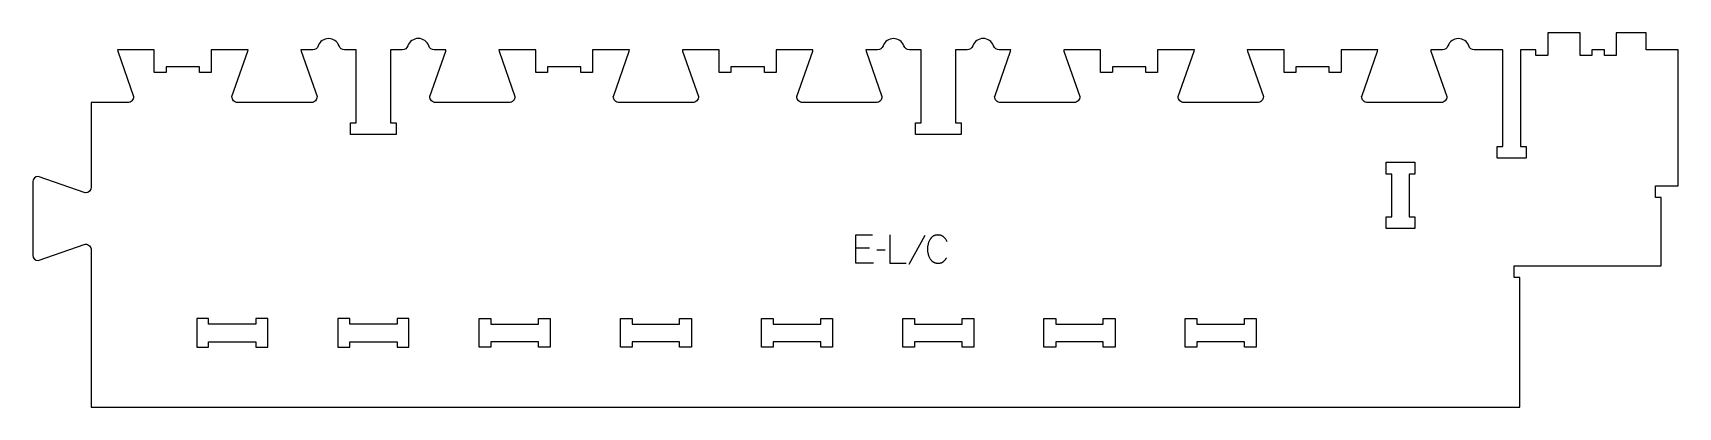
# Model space of a CAD drawing. Extents: x -870 to 878, y -183 to 215.
import ezdxf

# ---------------------------------------------------------------- set-up
doc = ezdxf.new("R2010")
doc.units = 0
for name, color, linetype in [('1_ANYTOOL_1MMDEEP_LABELS_S', 2, 'CONTINUOUS'), ('3_ANYTOOL_CUTTHROUGH_INSID', 4, 'CONTINUOUS'), ('4_ANYTOOL_CUTTHROUGH_OUTSI', 5, 'CONTINUOUS')]:
    doc.layers.add(name, color=color, linetype=linetype)

msp = doc.modelspace()

# ---------------------------------------------------------------- linework, layer by layer
at = {"layer": '1_ANYTOOL_1MMDEEP_LABELS_S'}
for p, q in [((18.8, -13.8), (4.2, -13.8)), ((35.3, -16), (26.5, -16)), ((77.7, -0.3), (60.5, -31.1))]:
    msp.add_line(p, q, dxfattribs=at)
for points in [[(23.1, -29.8), (4.2, -29.8), (4.2, 0.2), (22, 0.2)], [(40.5, 0.2), (40.5, -29.8), (57.6, -29.8)]]:
    msp.add_lwpolyline(points, dxfattribs=at)
msp.add_lwpolyline([(101.3, -7.3, 0.131103), (97.5, -2), (97.4, -1.9), (97.2, -1.7), (97.1, -1.6), (96.9, -1.5), (96.7, -1.4), (96.6, -1.3), (96.4, -1.2), (96.2, -1.1), (96.1, -1), (95.9, -0.9), (95.7, -0.8), (95.5, -0.7), (95.3, -0.6), (95.2, -0.5), (95, -0.5), (94.8, -0.4), (94.6, -0.3), (94.4, -0.3), (94.2, -0.2), (94, -0.1), (93.8, -0.1), (93.6, -0.1), (93.4, 0), (93.2, 0), (93, 0.1), (92.8, 0.1), (92.6, 0.1), (92.3, 0.1), (92.1, 0.1), (91.9, 0.1), (91.7, 0.2), (91.5, 0.2), (91.1, 0.1), (90.8, 0.1), (90.4, 0.1), (90.1, 0.1), (89.8, 0), (89.5, 0), (89.2, -0.1), (88.9, -0.1), (88.6, -0.2), (88.3, -0.3), (88, -0.4), (87.7, -0.5), (87.4, -0.6), (87.3, -0.7), (87.1, -0.7), (87, -0.8), (86.9, -0.9), (86.7, -1), (86.6, -1), (86.5, -1.1), (86.3, -1.2), (86.2, -1.3), (86.1, -1.3), (86, -1.4), (85.8, -1.5), (85.6, -1.7), (85.4, -1.9), (85.1, -2.1), (84.9, -2.3), (84.7, -2.5), (84.5, -2.7), (84.3, -3), (84.1, -3.2), (83.9, -3.5), (83.7, -3.7), (83.5, -4), (83.3, -4.3), (83.1, -4.6), (82.8, -5.1), (82.5, -5.7), (82.2, -6.3), (81.9, -7), (81.6, -7.6), (81.4, -8.2), (81.2, -8.8), (81, -9.5), (80.9, -10.1), (80.7, -10.8), (80.6, -11.4), (80.5, -12.1), (80.4, -12.8), (80.4, -13.5), (80.3, -14.1), (80.3, -14.8), (80.3, -15.5), (80.4, -16.2), (80.4, -16.9), (80.5, -17.6), (80.6, -18.3), (80.7, -18.9), (80.9, -19.6), (81, -20.2), (81.2, -20.9), (81.4, -21.5), (81.7, -22.1), (81.9, -22.8), (82.2, -23.4), (82.5, -24), (82.8, -24.6), (83.1, -25.2), (83.3, -25.5), (83.5, -25.7), (83.7, -26), (83.9, -26.3), (84.1, -26.5), (84.3, -26.8), (84.5, -27), (84.8, -27.2), (85, -27.4), (85.2, -27.6), (85.5, -27.8), (85.7, -28), (85.8, -28.1), (86, -28.2), (86.1, -28.3), (86.2, -28.4), (86.3, -28.4), (86.5, -28.5), (86.6, -28.6), (86.7, -28.7), (87, -28.8), (87.3, -29), (87.6, -29.1), (87.9, -29.2), (88.2, -29.3), (88.5, -29.4), (88.8, -29.5), (89.1, -29.6), (89.4, -29.6), (89.7, -29.7), (90.1, -29.7), (90.4, -29.8), (90.7, -29.8), (91.1, -29.8), (91.4, -29.8), (91.8, -29.8), (92.2, -29.8), (92.6, -29.8), (92.7, -29.8), (92.9, -29.8), (93.1, -29.8), (93.3, -29.7), (93.5, -29.7), (93.6, -29.7), (93.8, -29.7), (94, -29.6), (94.2, -29.6), (94.3, -29.5), (94.5, -29.5), (94.7, -29.4), (94.8, -29.4), (95, -29.3), (95.1, -29.3), (95.3, -29.2), (95.4, -29.1), (95.6, -29.1), (95.8, -29), (95.9, -28.9), (96, -28.9), (96.2, -28.8), (96.3, -28.7), (96.5, -28.6), (96.6, -28.5), (96.8, -28.4), (96.9, -28.3), (97, -28.2), (97.3, -28), (97.6, -27.8), (97.8, -27.6), (98.1, -27.3), (98.3, -27.1), (98.5, -26.9), (98.8, -26.6), (99, -26.4), (99.2, -26.1), (99.4, -25.8), (99.7, -25.5), (99.9, -25.2), (100.1, -24.9), (100.3, -24.6), (100.4, -24.3), (100.6, -24)], format="xyb", dxfattribs=at)
at = {"layer": '3_ANYTOOL_CUTTHROUGH_INSID'}
for points in [[(567.6, 6.9), (567.6, 19.4), (573.6, 19.4), (573.6, 64.9), (567.6, 64.9), (567.6, 77.4), (598.1, 77.4), (598.1, 64.9), (592.1, 64.9), (592.1, 19.4), (598.1, 19.4), (598.1, 6.9)], [(-632.9, -94.7), (-683.4, -94.7), (-683.4, -88.7), (-695.9, -88.7), (-695.9, -119.2), (-683.4, -119.2), (-683.4, -113.2), (-632.9, -113.2), (-632.9, -119.2), (-620.4, -119.2), (-620.4, -88.7), (-632.9, -88.7)], [(-533.4, -94.7), (-533.4, -88.7), (-545.9, -88.7), (-545.9, -119.2), (-533.4, -119.2), (-533.4, -113.2), (-482.9, -113.2), (-482.9, -119.2), (-470.4, -119.2), (-470.4, -88.7), (-482.9, -88.7), (-482.9, -94.7)], [(-383.4, -94.7), (-332.9, -94.7), (-332.9, -88.7), (-320.4, -88.7), (-320.4, -119.2), (-332.9, -119.2), (-332.9, -113.2), (-383.4, -113.2), (-383.4, -119.2), (-395.9, -119.2), (-395.9, -88.7), (-383.4, -88.7)], [(-182.9, -94.7), (-182.9, -88.7), (-170.4, -88.7), (-170.4, -119.2), (-182.9, -119.2), (-182.9, -113.2), (-233.4, -113.2), (-233.4, -119.2), (-245.9, -119.2), (-245.9, -88.7), (-233.4, -88.7), (-233.4, -94.7)], [(-32.9, -94.7), (-32.9, -88.7), (-20.4, -88.7), (-20.4, -119.2), (-32.9, -119.2), (-32.9, -113.2), (-83.4, -113.2), (-83.4, -119.2), (-95.9, -119.2), (-95.9, -88.7), (-83.4, -88.7), (-83.4, -94.7)], [(117.1, -94.7), (117.1, -88.7), (129.6, -88.7), (129.6, -119.2), (117.1, -119.2), (117.1, -113.2), (66.6, -113.2), (66.6, -119.2), (54.1, -119.2), (54.1, -88.7), (66.6, -88.7), (66.6, -94.7)], [(267.1, -94.7), (267.1, -88.7), (279.6, -88.7), (279.6, -119.2), (267.1, -119.2), (267.1, -113.2), (216.6, -113.2), (216.6, -119.2), (204.1, -119.2), (204.1, -88.7), (216.6, -88.7), (216.6, -94.7)], [(417.1, -94.7), (417.1, -88.7), (429.6, -88.7), (429.6, -119.2), (417.1, -119.2), (417.1, -113.2), (366.6, -113.2), (366.6, -119.2), (354.1, -119.2), (354.1, -88.7), (366.6, -88.7), (366.6, -94.7)]]:
    msp.add_lwpolyline(points, close=True, dxfattribs=at)
at = {"layer": '4_ANYTOOL_CUTTHROUGH_OUTSI'}
msp.add_lwpolyline([(-526.4, 196.8), (-538.8, 196.8, -0.317837), (-544.7, 201, 0.707107), (-566.8, 201, -0.317837), (-572.7, 196.8), (-585.1, 196.8), (-584.9, 195.4), (-568, 147.1), (-568, 147.1, -0.414214), (-574.2, 140.8), (-652.2, 140.8, -0.414214), (-658.5, 147.1), (-658.4, 147.1), (-641.6, 195.4), (-641.3, 196.8), (-680.4, 196.8), (-680.4, 173.1, -0.414214), (-680.7, 172.8), (-692.7, 172.8, -0.414214), (-692.9, 173.1), (-692.9, 178.8), (-728.4, 178.8), (-728.4, 173.1, -0.414214), (-728.7, 172.8), (-740.7, 172.8, -0.414214), (-740.9, 173.1), (-740.9, 196.8), (-780, 196.8), (-779.8, 195.4), (-762.9, 147.1), (-762.9, 147.1, -0.414214), (-769.1, 140.8), (-807.9, 140.8), (-807.9, 51.1, -0.411451), (-814.1, 44.9), (-814.2, 44.9), (-864.2, 62.4, 0.412073), (-869.9, 56.6), (-869.9, -21.4, 0.412073), (-864.2, -27.1), (-814.2, -9.6), (-814.1, -9.6, -0.414214), (-807.9, -15.9), (-807.9, -182.7), (709.6, -182.7), (709.6, -45.2), (703.9, -45.2, -0.414214), (703.6, -44.9), (703.6, -32.9, -0.414214), (703.9, -32.7), (859.6, -32.7), (859.6, 39.8), (853.9, 39.8, -0.414214), (853.6, 40.1), (853.6, 52.1, -0.414214), (853.9, 52.3), (877.6, 52.3), (877.6, 196.8), (843.9, 196.8, -0.414214), (843.6, 197.1), (843.6, 214.8), (812, 214.8), (812, 191.1, -0.414214), (811.8, 190.8), (799.8, 190.8, -0.414214), (799.5, 191.1), (799.5, 196.8), (786.1, 196.8), (786.1, 191.1, -0.414214), (785.9, 190.8), (773.9, 190.8, -0.414214), (773.6, 191.1), (773.6, 214.8), (739.1, 214.8), (739.1, 191.1, -0.414214), (738.9, 190.8), (726.9, 190.8, -0.414214), (726.6, 191.1), (726.6, 196.8), (710.1, 196.8), (710.1, 94.3), (715.9, 94.3, -0.414214), (716.1, 94.1), (716.1, 82.1, -0.414214), (715.9, 81.8), (685.9, 81.8, -0.414214), (685.6, 82.1), (685.6, 94.1, -0.414214), (685.9, 94.3), (691.6, 94.3), (691.6, 196.8), (661.2, 196.8, -0.317837), (655.3, 201, 0.707107), (633.2, 201, -0.317837), (627.3, 196.8), (614.9, 196.8), (615.1, 195.4), (632, 147.1), (632, 147.1, -0.414214), (625.8, 140.8), (547.8, 140.8, -0.414214), (541.5, 147.1), (541.6, 147.1), (558.4, 195.4), (558.7, 196.8), (519.6, 196.8), (519.6, 173.1, -0.414214), (519.3, 172.8), (507.3, 172.8, -0.414214), (507.1, 173.1), (507.1, 178.8), (471.6, 178.8), (471.6, 173.1, -0.414214), (471.3, 172.8), (459.3, 172.8, -0.414214), (459.1, 173.1), (459.1, 196.8), (420, 196.8), (420.2, 195.4), (437.1, 147.1), (437.1, 147.1, -0.414214), (430.9, 140.8), (352.9, 140.8, -0.414214), (346.6, 147.1), (346.7, 147.1), (363.5, 195.4), (363.8, 196.8), (324.7, 196.8), (324.7, 173.1, -0.414214), (324.4, 172.8), (312.4, 172.8, -0.414214), (312.2, 173.1), (312.2, 178.8), (276.7, 178.8), (276.7, 173.1, -0.414214), (276.4, 172.8), (264.4, 172.8, -0.414214), (264.2, 173.1), (264.2, 196.8), (225.1, 196.8), (225.3, 195.4), (242.2, 147.1), (242.2, 147.1, -0.414214), (236, 140.8), (158, 140.8, -0.414214), (151.7, 147.1), (151.8, 147.1), (168.6, 195.4), (168.9, 196.8), (156.5, 196.8, -0.317837), (150.6, 201, 0.707107), (128.4, 201, -0.317837), (122.5, 196.8), (110.1, 196.8), (110.1, 119.3), (115.9, 119.3, -0.414214), (116.1, 119.1), (116.1, 107.1, -0.414214), (115.9, 106.8), (67.9, 106.8, -0.414214), (67.6, 107.1), (67.6, 119.1, -0.414214), (67.9, 119.3), (73.6, 119.3), (73.6, 196.8), (61.2, 196.8, -0.317837), (55.3, 201, 0.707107), (33.2, 201, -0.317837), (27.3, 196.8), (14.9, 196.8), (15.1, 195.4), (32, 147.1), (32, 147.1, -0.414214), (25.8, 140.8), (-52.2, 140.8, -0.414214), (-58.5, 147.1), (-58.4, 147.1), (-41.6, 195.4), (-41.3, 196.8), (-80.4, 196.8), (-80.4, 173.1, -0.414214), (-80.7, 172.8), (-92.7, 172.8, -0.414214), (-92.9, 173.1), (-92.9, 178.8), (-128.4, 178.8), (-128.4, 173.1, -0.414214), (-128.7, 172.8), (-140.7, 172.8, -0.414214), (-140.9, 173.1), (-140.9, 196.8), (-180, 196.8), (-179.8, 195.4), (-162.9, 147.1), (-162.9, 147.1, -0.414214), (-169.1, 140.8), (-247.1, 140.8, -0.414214), (-253.4, 147.1), (-253.3, 147.1), (-236.5, 195.4), (-236.2, 196.8), (-275.3, 196.8), (-275.3, 173.1, -0.414214), (-275.6, 172.8), (-287.6, 172.8, -0.414214), (-287.8, 173.1), (-287.8, 178.8), (-323.3, 178.8), (-323.3, 173.1, -0.414214), (-323.6, 172.8), (-335.6, 172.8, -0.414214), (-335.8, 173.1), (-335.8, 196.8), (-374.9, 196.8), (-374.7, 195.4), (-357.8, 147.1), (-357.8, 147.1, -0.414214), (-364, 140.8), (-442, 140.8, -0.414214), (-448.3, 147.1), (-448.2, 147.1), (-431.4, 195.4), (-431.1, 196.8), (-443.5, 196.8, -0.317837), (-449.4, 201, 0.707107), (-471.6, 201, -0.317837), (-477.5, 196.8), (-489.9, 196.8), (-489.9, 119.3), (-484.1, 119.3, -0.414214), (-483.9, 119.1), (-483.9, 107.1, -0.414214), (-484.1, 106.8), (-532.1, 106.8, -0.414214), (-532.4, 107.1), (-532.4, 119.1, -0.414214), (-532.1, 119.3), (-526.4, 119.3)], format="xyb", close=True, dxfattribs=at)

doc.saveas('drawing.dxf')
